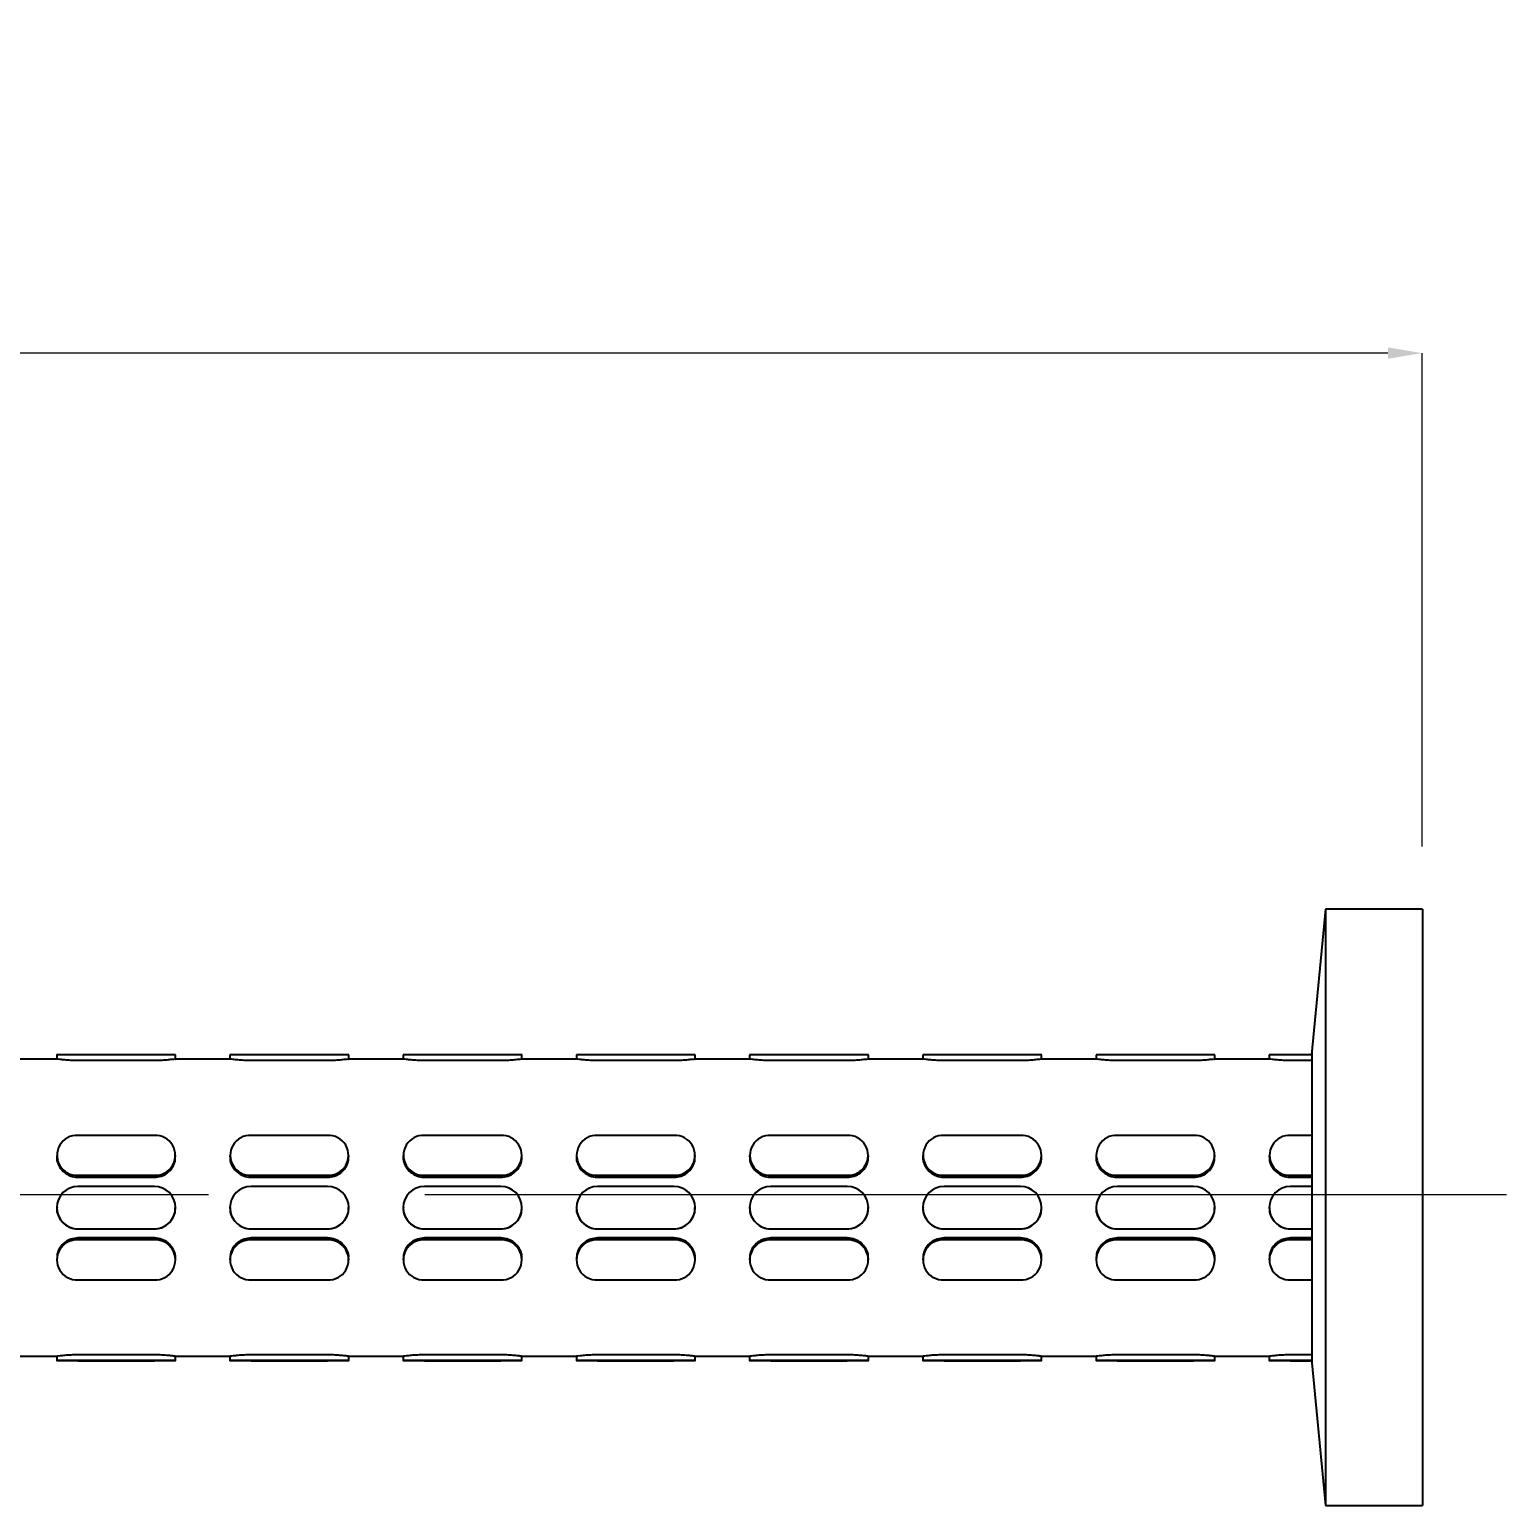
# Model space of a CAD drawing. Extents: x 0 to 3125, y 0 to 2290.
# Drawn here: x 1109.5 to 1283, y 848 to 1021.3 of the extents above; entities that cross this region are included whole.
import ezdxf

# ---------------------------------------------------------------- set-up
doc = ezdxf.new("R2010")
doc.units = 0
doc.header["$LTSCALE"] = 10
doc.header["$MEASUREMENT"] = 0
doc.header["$PDMODE"] = 3
doc.header["$PDSIZE"] = -10
doc.linetypes.add('CENTERX2', pattern=[20.32, 12.7, -2.54, 2.54, -2.54])
doc.layers.get('0').update_dxf_attribs({"linetype": 'CONTINUOUS'})
doc.layers.get('DEFPOINTS').update_dxf_attribs({"linetype": 'CONTINUOUS'})
doc.layers.add('中心线层', color=1, linetype='CENTERX2', lineweight=25)
doc.styles.add('Daelim Dimension', font='')
doc.styles.get('Daelim Dimension').set_extended_font_data('나눔고딕')
doc.dimstyles.new('DEFAULT', dxfattribs={"dimscale": 2, "dimtxt": 2, "dimasz": 2, "dimexe": 0, "dimexo": 2, "dimgap": 1, "dimtad": 1, "dimdec": 0, "dimzin": 9, "dimdsep": 46, "dimtxsty": 'Daelim Dimension', "dimcen": 0.5, "dimclrd": 5, "dimclre": 5, "dimclrt": 256, "dimadec": 1, "dimazin": 0, "dimtfac": 1, "dimtdec": 0, "dimtix": 1, "dimtmove": 0, "dimatfit": 3, "dimfxl": 1, "dimtolj": 1, "dimtzin": 1, "dimlwd": 9, "dimlwe": 9, "dimarcsym": 0})

# ---------------------------------------------------------------- blocks, each defined once
blk = doc.blocks.new('*D59')
at = {"color": 5, "lineweight": 9, "transparency": 16777216}
for p, q in [((725.05, 904.92), (725.05, 983.29)), ((1269.04, 983.29), (729.05, 983.29)), ((1273.04, 925.36), (1273.04, 983.29))]:
    blk.add_line(p, q, dxfattribs=at)
at = {"color": 5, "transparency": 16777216}
for points in [[(729.05, 983.95), (729.05, 982.62), (725.05, 983.29)], [(1269.04, 983.95), (1269.04, 982.62), (1273.04, 983.29)]]:
    blk.add_solid(points, dxfattribs=at)
at = {"layer": 'DEFPOINTS', "color": 0, "transparency": 16777216}
for p in [(725.05, 983.29), (1273.04, 921.36), (725.05, 900.92)]:
    blk.add_point(p, dxfattribs=at)
at = {"color": 7, "transparency": 16777216, "insert": (999.05, 1001.57), "char_height": 30, "attachment_point": 5, "style": 'Daelim Dimension'}
blk.add_mtext('\\A1;550', dxfattribs=at)

msp = doc.modelspace()

# ---------------------------------------------------------------- linework, layer by layer
at = {"color": 7, "linetype": 'Continuous', "lineweight": 25}
for p, q in [((1261.7, 918.03), (1260.05, 900.92)), ((1273.08, 918.03), (1261.7, 918.03)), ((1261.7, 918.03), (1261.7, 848.03)), ((1273.08, 918.03), (1273.08, 848.03)), ((1112.75, 900.42), (1106.3, 900.42)), ((1112.72, 900.92), (1112.72, 900.42)), ((1124.18, 900.92), (1115.21, 900.92)), ((1124.18, 900.24), (1115.21, 900.24)), ((1133.09, 900.42), (1126.64, 900.42)), ((1126.67, 900.42), (1126.67, 900.92)), ((1133.06, 900.92), (1133.06, 900.42)), ((1144.52, 900.92), (1135.55, 900.92)), ((1144.52, 900.24), (1135.55, 900.24)), ((1153.43, 900.42), (1146.98, 900.42)), ((1147.01, 900.42), (1147.01, 900.92)), ((1153.4, 900.92), (1153.4, 900.42)), ((1164.86, 900.92), (1155.89, 900.92)), ((1164.86, 900.24), (1155.89, 900.24)), ((1173.77, 900.42), (1167.32, 900.42)), ((1167.35, 900.42), (1167.35, 900.92)), ((1173.74, 900.92), (1173.74, 900.42)), ((1185.2, 900.92), (1176.23, 900.92)), ((1185.2, 900.24), (1176.23, 900.24)), ((1194.11, 900.42), (1187.66, 900.42)), ((1187.69, 900.42), (1187.69, 900.92)), ((1194.08, 900.92), (1194.08, 900.42)), ((1205.54, 900.92), (1196.57, 900.92)), ((1205.54, 900.24), (1196.57, 900.24)), ((1214.45, 900.42), (1208, 900.42)), ((1208.03, 900.42), (1208.03, 900.92)), ((1214.42, 900.92), (1214.42, 900.42)), ((1225.88, 900.92), (1216.91, 900.92)), ((1225.88, 900.24), (1216.91, 900.24)), ((1234.79, 900.42), (1228.34, 900.42)), ((1228.37, 900.42), (1228.37, 900.92)), ((1234.76, 900.92), (1234.76, 900.42)), ((1246.22, 900.92), (1237.25, 900.92)), ((1246.22, 900.24), (1237.25, 900.24)), ((1255.13, 900.42), (1248.68, 900.42)), ((1248.71, 900.42), (1248.71, 900.92)), ((1255.1, 900.92), (1255.1, 900.42)), ((1260.08, 900.92), (1257.59, 900.92)), ((1260.08, 900.24), (1257.59, 900.24)), ((1260.08, 901.17), (1260.08, 864.78)), ((1124.18, 891.46), (1115.21, 891.46)), ((1144.52, 891.46), (1135.55, 891.46)), ((1164.86, 891.46), (1155.89, 891.46)), ((1185.2, 891.46), (1176.23, 891.46)), ((1205.54, 891.46), (1196.57, 891.46)), ((1225.88, 891.46), (1216.91, 891.46)), ((1246.22, 891.46), (1237.25, 891.46)), ((1260.08, 891.46), (1257.59, 891.46)), ((1112.72, 889.12), (1112.72, 888.95)), ((1126.67, 888.95), (1126.67, 889.12)), ((1133.06, 889.12), (1133.06, 888.95)), ((1147.01, 888.95), (1147.01, 889.12)), ((1153.4, 889.12), (1153.4, 888.95)), ((1167.35, 888.95), (1167.35, 889.12)), ((1173.74, 889.12), (1173.74, 888.95)), ((1187.69, 888.95), (1187.69, 889.12)), ((1194.08, 889.12), (1194.08, 888.95)), ((1208.03, 888.95), (1208.03, 889.12)), ((1214.42, 889.12), (1214.42, 888.95)), ((1228.37, 888.95), (1228.37, 889.12)), ((1234.76, 889.12), (1234.76, 888.95)), ((1248.71, 888.95), (1248.71, 889.12)), ((1255.1, 889.12), (1255.1, 888.95)), ((1115.21, 886.78), (1124.18, 886.78)), ((1115.21, 886.55), (1124.18, 886.55)), ((1135.55, 886.78), (1144.52, 886.78)), ((1135.55, 886.55), (1144.52, 886.55)), ((1155.89, 886.78), (1164.86, 886.78)), ((1155.89, 886.55), (1164.86, 886.55)), ((1176.23, 886.78), (1185.2, 886.78)), ((1176.23, 886.55), (1185.2, 886.55)), ((1196.57, 886.78), (1205.54, 886.78)), ((1196.57, 886.55), (1205.54, 886.55)), ((1216.91, 886.78), (1225.88, 886.78)), ((1216.91, 886.55), (1225.88, 886.55)), ((1237.25, 886.78), (1246.22, 886.78)), ((1237.25, 886.55), (1246.22, 886.55)), ((1257.59, 886.78), (1260.08, 886.78)), ((1257.59, 886.55), (1260.08, 886.55)), ((1124.18, 885.48), (1115.21, 885.48)), ((1144.52, 885.48), (1135.55, 885.48)), ((1164.86, 885.48), (1155.89, 885.48)), ((1185.2, 885.48), (1176.23, 885.48)), ((1205.54, 885.48), (1196.57, 885.48)), ((1225.88, 885.48), (1216.91, 885.48)), ((1246.22, 885.48), (1237.25, 885.48)), ((1260.08, 885.48), (1257.59, 885.48)), ((1112.72, 882.98), (1112.72, 882.98)), ((1126.67, 882.98), (1126.67, 882.98)), ((1133.06, 882.98), (1133.06, 882.98)), ((1147.01, 882.98), (1147.01, 882.98)), ((1153.4, 882.98), (1153.4, 882.98)), ((1167.35, 882.98), (1167.35, 882.98)), ((1173.74, 882.98), (1173.74, 882.98)), ((1187.69, 882.98), (1187.69, 882.98)), ((1194.08, 882.98), (1194.08, 882.98)), ((1208.03, 882.98), (1208.03, 882.98)), ((1214.42, 882.98), (1214.42, 882.98)), ((1228.37, 882.98), (1228.37, 882.98)), ((1234.76, 882.98), (1234.76, 882.98)), ((1248.71, 882.98), (1248.71, 882.98)), ((1255.1, 882.98), (1255.1, 882.98)), ((1115.21, 880.49), (1124.18, 880.49)), ((1115.21, 880.49), (1124.18, 880.49)), ((1124.18, 879.42), (1115.21, 879.42)), ((1135.55, 880.49), (1144.52, 880.49)), ((1135.55, 880.49), (1144.52, 880.49)), ((1144.52, 879.42), (1135.55, 879.42)), ((1155.89, 880.49), (1164.86, 880.49)), ((1155.89, 880.49), (1164.86, 880.49)), ((1164.86, 879.42), (1155.89, 879.42)), ((1176.23, 880.49), (1185.2, 880.49)), ((1176.23, 880.49), (1185.2, 880.49)), ((1185.2, 879.42), (1176.23, 879.42)), ((1196.57, 880.49), (1205.54, 880.49)), ((1196.57, 880.49), (1205.54, 880.49)), ((1205.54, 879.42), (1196.57, 879.42)), ((1216.91, 880.49), (1225.88, 880.49)), ((1216.91, 880.49), (1225.88, 880.49)), ((1225.88, 879.42), (1216.91, 879.42)), ((1237.25, 880.49), (1246.22, 880.49)), ((1237.25, 880.49), (1246.22, 880.49)), ((1246.22, 879.42), (1237.25, 879.42)), ((1257.59, 880.49), (1260.08, 880.49)), ((1257.59, 880.49), (1260.08, 880.49)), ((1260.08, 879.42), (1257.59, 879.42)), ((1124.18, 879.19), (1115.21, 879.19)), ((1144.52, 879.19), (1135.55, 879.19)), ((1164.86, 879.19), (1155.89, 879.19)), ((1185.2, 879.19), (1176.23, 879.19)), ((1205.54, 879.19), (1196.57, 879.19)), ((1225.88, 879.19), (1216.91, 879.19)), ((1246.22, 879.19), (1237.25, 879.19)), ((1260.08, 879.19), (1257.59, 879.19)), ((1112.72, 877.02), (1112.72, 876.85)), ((1126.67, 876.85), (1126.67, 877.02)), ((1133.06, 877.02), (1133.06, 876.85)), ((1147.01, 876.85), (1147.01, 877.02)), ((1153.4, 877.02), (1153.4, 876.85)), ((1167.35, 876.85), (1167.35, 877.02)), ((1173.74, 877.02), (1173.74, 876.85)), ((1187.69, 876.85), (1187.69, 877.02)), ((1194.08, 877.02), (1194.08, 876.85)), ((1208.03, 876.85), (1208.03, 877.02)), ((1214.42, 877.02), (1214.42, 876.85)), ((1228.37, 876.85), (1228.37, 877.02)), ((1234.76, 877.02), (1234.76, 876.85)), ((1248.71, 876.85), (1248.71, 877.02)), ((1255.1, 877.02), (1255.1, 876.85)), ((1115.21, 874.5), (1124.18, 874.5)), ((1135.55, 874.5), (1144.52, 874.5)), ((1155.89, 874.5), (1164.86, 874.5)), ((1176.23, 874.5), (1185.2, 874.5)), ((1196.57, 874.5), (1205.54, 874.5)), ((1216.91, 874.5), (1225.88, 874.5)), ((1237.25, 874.5), (1246.22, 874.5)), ((1257.59, 874.5), (1260.08, 874.5)), ((1106.3, 865.53), (1112.75, 865.53)), ((1112.72, 865.53), (1112.72, 865.03)), ((1124.18, 865.71), (1115.21, 865.71)), ((1126.64, 865.53), (1133.09, 865.53)), ((1126.67, 865.03), (1126.67, 865.53)), ((1133.06, 865.53), (1133.06, 865.03)), ((1144.52, 865.71), (1135.55, 865.71)), ((1146.98, 865.53), (1153.43, 865.53)), ((1147.01, 865.03), (1147.01, 865.53)), ((1153.4, 865.53), (1153.4, 865.03)), ((1164.86, 865.71), (1155.89, 865.71)), ((1167.32, 865.53), (1173.77, 865.53)), ((1167.35, 865.03), (1167.35, 865.53)), ((1173.74, 865.53), (1173.74, 865.03)), ((1185.2, 865.71), (1176.23, 865.71)), ((1187.66, 865.53), (1194.11, 865.53)), ((1187.69, 865.03), (1187.69, 865.53)), ((1194.08, 865.53), (1194.08, 865.03)), ((1205.54, 865.71), (1196.57, 865.71)), ((1208, 865.53), (1214.45, 865.53)), ((1208.03, 865.03), (1208.03, 865.53)), ((1214.42, 865.53), (1214.42, 865.03)), ((1225.88, 865.71), (1216.91, 865.71)), ((1228.34, 865.53), (1234.79, 865.53)), ((1228.37, 865.03), (1228.37, 865.53)), ((1234.76, 865.53), (1234.76, 865.03)), ((1246.22, 865.71), (1237.25, 865.71)), ((1248.68, 865.53), (1255.13, 865.53)), ((1248.71, 865.03), (1248.71, 865.53)), ((1255.1, 865.53), (1255.1, 865.03)), ((1260.08, 865.71), (1257.59, 865.71)), ((1124.18, 865.03), (1115.21, 865.03)), ((1115.21, 865.02), (1124.18, 865.02)), ((1144.52, 865.03), (1135.55, 865.03)), ((1135.55, 865.02), (1144.52, 865.02)), ((1164.86, 865.03), (1155.89, 865.03)), ((1155.89, 865.02), (1164.86, 865.02)), ((1185.2, 865.03), (1176.23, 865.03)), ((1176.23, 865.02), (1185.2, 865.02)), ((1205.54, 865.03), (1196.57, 865.03)), ((1196.57, 865.02), (1205.54, 865.02)), ((1225.88, 865.03), (1216.91, 865.03)), ((1216.91, 865.02), (1225.88, 865.02)), ((1246.22, 865.03), (1237.25, 865.03)), ((1237.25, 865.02), (1246.22, 865.02)), ((1260.08, 865.03), (1257.59, 865.03)), ((1257.59, 865.02), (1260.08, 865.02)), ((1260.08, 864.78), (1261.7, 848.03)), ((1261.7, 848.03), (1273.08, 848.03))]:
    msp.add_line(p, q, dxfattribs=at)
at = {"color": 7, "linetype": 'Continuous', "lineweight": 25, "flags": 128}
for points in [[(1115.21, 865.03), (1114.25, 865.03), (1113.45, 865.03), (1112.91, 865.03), (1112.72, 865.03), (1112.91, 865.03), (1113.45, 865.03), (1114.25, 865.03), (1115.21, 865.02)], [(1124.18, 865.02), (1125.14, 865.03), (1125.94, 865.03), (1126.48, 865.03), (1126.67, 865.03), (1126.48, 865.03), (1125.94, 865.03), (1125.14, 865.03), (1124.18, 865.03)], [(1135.55, 865.03), (1134.59, 865.03), (1133.79, 865.03), (1133.25, 865.03), (1133.06, 865.03), (1133.25, 865.03), (1133.79, 865.03), (1134.59, 865.03), (1135.55, 865.02)], [(1144.52, 865.02), (1145.48, 865.03), (1146.28, 865.03), (1146.82, 865.03), (1147.01, 865.03), (1146.82, 865.03), (1146.28, 865.03), (1145.48, 865.03), (1144.52, 865.03)], [(1155.89, 865.03), (1154.93, 865.03), (1154.13, 865.03), (1153.59, 865.03), (1153.4, 865.03), (1153.59, 865.03), (1154.13, 865.03), (1154.93, 865.03), (1155.89, 865.02)], [(1164.86, 865.02), (1165.82, 865.03), (1166.62, 865.03), (1167.16, 865.03), (1167.35, 865.03), (1167.16, 865.03), (1166.62, 865.03), (1165.82, 865.03), (1164.86, 865.03)], [(1176.23, 865.03), (1175.27, 865.03), (1174.47, 865.03), (1173.93, 865.03), (1173.74, 865.03), (1173.93, 865.03), (1174.47, 865.03), (1175.27, 865.03), (1176.23, 865.02)], [(1185.2, 865.02), (1186.16, 865.03), (1186.96, 865.03), (1187.5, 865.03), (1187.69, 865.03), (1187.5, 865.03), (1186.96, 865.03), (1186.16, 865.03), (1185.2, 865.03)], [(1196.57, 865.03), (1195.61, 865.03), (1194.81, 865.03), (1194.27, 865.03), (1194.08, 865.03), (1194.27, 865.03), (1194.81, 865.03), (1195.61, 865.03), (1196.57, 865.02)], [(1205.54, 865.02), (1206.5, 865.03), (1207.3, 865.03), (1207.84, 865.03), (1208.03, 865.03), (1207.84, 865.03), (1207.3, 865.03), (1206.5, 865.03), (1205.54, 865.03)], [(1216.91, 865.03), (1215.95, 865.03), (1215.15, 865.03), (1214.61, 865.03), (1214.42, 865.03), (1214.61, 865.03), (1215.15, 865.03), (1215.95, 865.03), (1216.91, 865.02)], [(1225.88, 865.02), (1226.84, 865.03), (1227.64, 865.03), (1228.18, 865.03), (1228.37, 865.03), (1228.18, 865.03), (1227.64, 865.03), (1226.84, 865.03), (1225.88, 865.03)], [(1237.25, 865.03), (1236.29, 865.03), (1235.49, 865.03), (1234.95, 865.03), (1234.76, 865.03), (1234.95, 865.03), (1235.49, 865.03), (1236.29, 865.03), (1237.25, 865.02)], [(1246.22, 865.02), (1247.18, 865.03), (1247.98, 865.03), (1248.53, 865.03), (1248.71, 865.03), (1248.53, 865.03), (1247.98, 865.03), (1247.18, 865.03), (1246.22, 865.03)], [(1257.59, 865.03), (1256.63, 865.03), (1255.83, 865.03), (1255.29, 865.03), (1255.1, 865.03), (1255.29, 865.03), (1255.83, 865.03), (1256.63, 865.03), (1257.59, 865.02)]]:
    msp.add_lwpolyline(points, dxfattribs=at)
at = {"color": 7, "linetype": 'Continuous', "lineweight": 25}
for centre, radius, start, end in [((1114.58, -135.32), 1036.25, 89.96558, 90.10338), ((1124.8, -135.32), 1036.25, 89.89662, 90.03442), ((1134.93, -135.32), 1036.25, 89.96558, 90.10338), ((1145.14, -135.32), 1036.25, 89.89662, 90.03442), ((1155.27, -135.32), 1036.25, 89.96558, 90.10338), ((1165.49, -135.32), 1036.25, 89.89662, 90.03442), ((1175.61, -135.32), 1036.25, 89.96558, 90.10338), ((1185.83, -135.32), 1036.25, 89.89662, 90.03442), ((1195.95, -135.32), 1036.25, 89.96558, 90.10338), ((1206.17, -135.32), 1036.25, 89.89662, 90.03442), ((1216.29, -135.32), 1036.25, 89.96558, 90.10338), ((1226.51, -135.32), 1036.25, 89.89662, 90.03442), ((1236.63, -135.32), 1036.25, 89.96558, 90.10338), ((1246.85, -135.32), 1036.25, 89.89662, 90.03442), ((1256.97, -135.32), 1036.25, 89.96558, 90.10338), ((1115.09, 889.12), 2.34, 87.1225, 272.8775), ((1124.3, 889.12), 2.34, 267.1225, 92.8775), ((1135.43, 889.12), 2.34, 87.1225, 272.8775), ((1144.64, 889.12), 2.34, 267.1225, 92.8775), ((1155.77, 889.12), 2.34, 87.1225, 272.8775), ((1164.98, 889.12), 2.34, 267.1225, 92.8775), ((1176.11, 889.12), 2.34, 87.1225, 272.8775), ((1185.32, 889.12), 2.34, 267.1225, 92.8775), ((1196.45, 889.12), 2.34, 87.1225, 272.8775), ((1205.66, 889.12), 2.34, 267.1225, 92.8775), ((1216.79, 889.12), 2.34, 87.1225, 272.8775), ((1226, 889.12), 2.34, 267.1225, 92.8775), ((1237.13, 889.12), 2.34, 87.1225, 272.8775), ((1246.34, 889.12), 2.34, 267.1225, 92.8775), ((1257.47, 889.12), 2.34, 87.1225, 272.8775), ((1115.21, 882.98), 2.49, 90, 270), ((1124.18, 882.98), 2.49, 270, 90), ((1135.55, 882.98), 2.49, 90, 270), ((1144.52, 882.98), 2.49, 270, 90), ((1155.89, 882.98), 2.49, 90, 270), ((1164.86, 882.98), 2.49, 270, 90), ((1176.23, 882.98), 2.49, 90, 270), ((1185.2, 882.98), 2.49, 270, 90), ((1196.57, 882.98), 2.49, 90, 270), ((1205.54, 882.98), 2.49, 270, 90), ((1216.91, 882.98), 2.49, 90, 270), ((1225.88, 882.98), 2.49, 270, 90), ((1237.25, 882.98), 2.49, 90, 270), ((1246.22, 882.98), 2.49, 270, 90), ((1257.59, 882.98), 2.49, 90, 270), ((1115.09, 876.85), 2.35, 87.1426, 272.8574), ((1124.3, 876.85), 2.35, 267.1426, 92.8574), ((1135.43, 876.85), 2.35, 87.1426, 272.8574), ((1144.64, 876.85), 2.35, 267.1426, 92.8574), ((1155.77, 876.85), 2.35, 87.1426, 272.8574), ((1164.98, 876.85), 2.35, 267.1426, 92.8574), ((1176.11, 876.85), 2.35, 87.1426, 272.8574), ((1185.32, 876.85), 2.35, 267.1426, 92.8574), ((1196.45, 876.85), 2.35, 87.1426, 272.8574), ((1205.66, 876.85), 2.35, 267.1426, 92.8574), ((1216.79, 876.85), 2.35, 87.1426, 272.8574), ((1226, 876.85), 2.35, 267.1426, 92.8574), ((1237.13, 876.85), 2.35, 87.1426, 272.8574), ((1246.34, 876.85), 2.35, 267.1426, 92.8574), ((1257.47, 876.85), 2.35, 87.1426, 272.8574)]:
    msp.add_arc(centre, radius, start, end, dxfattribs=at)
for points, knots in [([(1115.21, 900.24), (1114.93, 900.25), (1114.37, 900.26), (1113.63, 900.31), (1113.07, 900.37), (1112.75, 900.42), (1112.75, 900.42), (1112.75, 900.42)], [0, 0, 0, 0, 0.21392, 0.427788, 0.643031, 0.859194, 1, 1, 1, 1]), ([(1126.64, 900.42), (1126.65, 900.42), (1126.69, 900.42), (1126.46, 900.39), (1125.99, 900.34), (1125.29, 900.27), (1124.65, 900.25), (1124.28, 900.25), (1124.18, 900.24)], [0, 0, 0, 0, 0.068405, 0.281336, 0.49502, 0.710605, 0.92631, 1, 1, 1, 1]), ([(1135.55, 900.24), (1135.27, 900.25), (1134.71, 900.26), (1133.97, 900.31), (1133.41, 900.37), (1133.09, 900.42), (1133.09, 900.42), (1133.09, 900.42)], [0, 0, 0, 0, 0.21392, 0.427788, 0.643031, 0.859194, 1, 1, 1, 1]), ([(1146.98, 900.42), (1146.99, 900.42), (1147.03, 900.42), (1146.8, 900.39), (1146.33, 900.34), (1145.63, 900.27), (1144.99, 900.25), (1144.62, 900.25), (1144.52, 900.24)], [0, 0, 0, 0, 0.0684046, 0.2813361, 0.4950203, 0.7106049, 0.9263105, 1, 1, 1, 1]), ([(1155.89, 900.24), (1155.61, 900.25), (1155.05, 900.26), (1154.31, 900.31), (1153.75, 900.37), (1153.43, 900.42), (1153.43, 900.42), (1153.43, 900.42)], [0, 0, 0, 0, 0.21392, 0.427788, 0.643031, 0.859194, 1, 1, 1, 1]), ([(1167.32, 900.42), (1167.33, 900.42), (1167.37, 900.42), (1167.14, 900.39), (1166.67, 900.34), (1165.97, 900.27), (1165.33, 900.25), (1164.96, 900.25), (1164.86, 900.24)], [0, 0, 0, 0, 0.068405, 0.281336, 0.49502, 0.710605, 0.92631, 1, 1, 1, 1]), ([(1176.23, 900.24), (1175.95, 900.25), (1175.39, 900.26), (1174.65, 900.31), (1174.09, 900.37), (1173.77, 900.42), (1173.77, 900.42), (1173.77, 900.42)], [0, 0, 0, 0, 0.21392, 0.427788, 0.643031, 0.859194, 1, 1, 1, 1]), ([(1187.66, 900.42), (1187.67, 900.42), (1187.71, 900.42), (1187.48, 900.39), (1187.01, 900.34), (1186.31, 900.27), (1185.67, 900.25), (1185.3, 900.25), (1185.2, 900.24)], [0, 0, 0, 0, 0.068405, 0.281336, 0.49502, 0.710605, 0.92631, 1, 1, 1, 1]), ([(1196.57, 900.24), (1196.29, 900.25), (1195.73, 900.26), (1194.99, 900.31), (1194.43, 900.37), (1194.11, 900.42), (1194.11, 900.42), (1194.11, 900.42)], [0, 0, 0, 0, 0.21392, 0.427788, 0.643031, 0.859194, 1, 1, 1, 1]), ([(1208, 900.42), (1208.01, 900.42), (1208.05, 900.42), (1207.82, 900.39), (1207.35, 900.34), (1206.65, 900.27), (1206.01, 900.25), (1205.64, 900.25), (1205.54, 900.24)], [0, 0, 0, 0, 0.068405, 0.281336, 0.49502, 0.710605, 0.92631, 1, 1, 1, 1]), ([(1216.91, 900.24), (1216.63, 900.25), (1216.07, 900.26), (1215.33, 900.31), (1214.77, 900.37), (1214.45, 900.42), (1214.45, 900.42), (1214.45, 900.42)], [0, 0, 0, 0, 0.21392, 0.427788, 0.643031, 0.859194, 1, 1, 1, 1]), ([(1228.34, 900.42), (1228.35, 900.42), (1228.39, 900.42), (1228.16, 900.39), (1227.69, 900.34), (1226.99, 900.27), (1226.35, 900.25), (1225.98, 900.25), (1225.88, 900.24)], [0, 0, 0, 0, 0.0684046, 0.2813361, 0.4950203, 0.7106049, 0.9263105, 1, 1, 1, 1]), ([(1237.25, 900.24), (1236.97, 900.25), (1236.41, 900.26), (1235.67, 900.31), (1235.11, 900.37), (1234.79, 900.42), (1234.79, 900.42), (1234.79, 900.42)], [0, 0, 0, 0, 0.2139203, 0.4277875, 0.6430314, 0.8591936, 1, 1, 1, 1]), ([(1248.68, 900.42), (1248.69, 900.42), (1248.73, 900.42), (1248.5, 900.39), (1248.03, 900.34), (1247.33, 900.27), (1246.69, 900.25), (1246.32, 900.25), (1246.22, 900.24)], [0, 0, 0, 0, 0.0684046, 0.2813361, 0.4950203, 0.7106049, 0.9263105, 1, 1, 1, 1]), ([(1257.59, 900.24), (1257.31, 900.25), (1256.75, 900.26), (1256.01, 900.31), (1255.45, 900.37), (1255.13, 900.42), (1255.13, 900.42), (1255.13, 900.42)], [0, 0, 0, 0, 0.21392, 0.427788, 0.643031, 0.859194, 1, 1, 1, 1]), ([(1112.75, 888.95), (1112.74, 888.86), (1112.7, 888.52), (1112.93, 887.91), (1113.4, 887.24), (1114.1, 886.76), (1114.74, 886.56), (1115.11, 886.55), (1115.21, 886.55)], [0, 0, 0, 0, 0.070496, 0.28295, 0.496154, 0.711255, 0.926476, 1, 1, 1, 1]), ([(1124.18, 886.55), (1124.46, 886.58), (1125.02, 886.63), (1125.76, 887.05), (1126.32, 887.66), (1126.64, 888.33), (1126.64, 888.77), (1126.64, 888.95)], [0, 0, 0, 0, 0.213248, 0.426444, 0.641012, 0.856495, 1, 1, 1, 1]), ([(1133.09, 888.95), (1133.08, 888.86), (1133.04, 888.52), (1133.27, 887.91), (1133.74, 887.24), (1134.44, 886.76), (1135.08, 886.56), (1135.45, 886.55), (1135.55, 886.55)], [0, 0, 0, 0, 0.070496, 0.28295, 0.496154, 0.711255, 0.926476, 1, 1, 1, 1]), ([(1144.52, 886.55), (1144.8, 886.58), (1145.36, 886.63), (1146.1, 887.05), (1146.66, 887.66), (1146.98, 888.33), (1146.98, 888.77), (1146.98, 888.95)], [0, 0, 0, 0, 0.213248, 0.426444, 0.641012, 0.856495, 1, 1, 1, 1]), ([(1153.43, 888.95), (1153.42, 888.86), (1153.38, 888.52), (1153.61, 887.91), (1154.08, 887.24), (1154.78, 886.76), (1155.42, 886.56), (1155.79, 886.55), (1155.89, 886.55)], [0, 0, 0, 0, 0.070496, 0.28295, 0.496154, 0.711255, 0.926476, 1, 1, 1, 1]), ([(1164.86, 886.55), (1165.14, 886.58), (1165.7, 886.63), (1166.44, 887.05), (1167, 887.66), (1167.32, 888.33), (1167.32, 888.77), (1167.32, 888.95)], [0, 0, 0, 0, 0.213248, 0.426444, 0.641012, 0.856495, 1, 1, 1, 1]), ([(1173.77, 888.95), (1173.76, 888.86), (1173.72, 888.52), (1173.95, 887.91), (1174.42, 887.24), (1175.12, 886.76), (1175.76, 886.56), (1176.13, 886.55), (1176.23, 886.55)], [0, 0, 0, 0, 0.070496, 0.28295, 0.496154, 0.711255, 0.926476, 1, 1, 1, 1]), ([(1185.2, 886.55), (1185.48, 886.58), (1186.04, 886.63), (1186.78, 887.05), (1187.34, 887.66), (1187.66, 888.33), (1187.66, 888.77), (1187.66, 888.95)], [0, 0, 0, 0, 0.213248, 0.426444, 0.641012, 0.856495, 1, 1, 1, 1]), ([(1194.11, 888.95), (1194.1, 888.86), (1194.06, 888.52), (1194.29, 887.91), (1194.76, 887.24), (1195.46, 886.76), (1196.1, 886.56), (1196.47, 886.55), (1196.57, 886.55)], [0, 0, 0, 0, 0.070496, 0.28295, 0.496154, 0.711255, 0.926476, 1, 1, 1, 1]), ([(1205.54, 886.55), (1205.82, 886.58), (1206.38, 886.63), (1207.12, 887.05), (1207.68, 887.66), (1208, 888.33), (1208, 888.77), (1208, 888.95)], [0, 0, 0, 0, 0.213248, 0.426444, 0.641012, 0.856495, 1, 1, 1, 1]), ([(1214.45, 888.95), (1214.44, 888.86), (1214.4, 888.52), (1214.63, 887.91), (1215.1, 887.24), (1215.8, 886.76), (1216.44, 886.56), (1216.81, 886.55), (1216.91, 886.55)], [0, 0, 0, 0, 0.070496, 0.28295, 0.496154, 0.711255, 0.926476, 1, 1, 1, 1]), ([(1225.88, 886.55), (1226.16, 886.58), (1226.72, 886.63), (1227.46, 887.05), (1228.02, 887.66), (1228.34, 888.33), (1228.34, 888.77), (1228.34, 888.95)], [0, 0, 0, 0, 0.213248, 0.426444, 0.641012, 0.856495, 1, 1, 1, 1]), ([(1234.79, 888.95), (1234.78, 888.86), (1234.74, 888.52), (1234.97, 887.91), (1235.44, 887.24), (1236.14, 886.76), (1236.78, 886.56), (1237.15, 886.55), (1237.25, 886.55)], [0, 0, 0, 0, 0.070496, 0.28295, 0.496154, 0.711255, 0.926476, 1, 1, 1, 1]), ([(1246.22, 886.55), (1246.5, 886.58), (1247.06, 886.63), (1247.8, 887.05), (1248.36, 887.66), (1248.68, 888.33), (1248.68, 888.77), (1248.68, 888.95)], [0, 0, 0, 0, 0.213248, 0.426444, 0.641012, 0.856495, 1, 1, 1, 1]), ([(1255.13, 888.95), (1255.12, 888.86), (1255.08, 888.52), (1255.31, 887.91), (1255.78, 887.24), (1256.48, 886.76), (1257.12, 886.56), (1257.49, 886.55), (1257.59, 886.55)], [0, 0, 0, 0, 0.070496, 0.28295, 0.496154, 0.711255, 0.926476, 1, 1, 1, 1]), ([(1112.75, 882.98), (1112.74, 882.89), (1112.7, 882.52), (1112.93, 881.89), (1113.4, 881.2), (1114.1, 880.7), (1114.74, 880.51), (1115.11, 880.49), (1115.21, 880.49)], [0, 0, 0, 0, 0.070496, 0.28295, 0.496154, 0.711255, 0.926476, 1, 1, 1, 1]), ([(1124.18, 880.49), (1124.46, 880.52), (1125.02, 880.57), (1125.76, 881), (1126.32, 881.63), (1126.64, 882.33), (1126.64, 882.8), (1126.64, 882.99)], [0, 0, 0, 0, 0.213248, 0.426444, 0.641012, 0.856495, 1, 1, 1, 1]), ([(1133.09, 882.98), (1133.08, 882.89), (1133.04, 882.52), (1133.27, 881.89), (1133.74, 881.2), (1134.44, 880.7), (1135.08, 880.51), (1135.45, 880.49), (1135.55, 880.49)], [0, 0, 0, 0, 0.070496, 0.28295, 0.496154, 0.711255, 0.926476, 1, 1, 1, 1]), ([(1144.52, 880.49), (1144.8, 880.52), (1145.36, 880.57), (1146.1, 881), (1146.66, 881.63), (1146.98, 882.33), (1146.98, 882.8), (1146.98, 882.99)], [0, 0, 0, 0, 0.213248, 0.426444, 0.641012, 0.856495, 1, 1, 1, 1]), ([(1153.43, 882.98), (1153.42, 882.89), (1153.38, 882.52), (1153.61, 881.89), (1154.08, 881.2), (1154.78, 880.7), (1155.42, 880.51), (1155.79, 880.49), (1155.89, 880.49)], [0, 0, 0, 0, 0.070496, 0.28295, 0.496154, 0.711255, 0.926476, 1, 1, 1, 1]), ([(1164.86, 880.49), (1165.14, 880.52), (1165.7, 880.57), (1166.44, 881), (1167, 881.63), (1167.32, 882.33), (1167.32, 882.8), (1167.32, 882.99)], [0, 0, 0, 0, 0.213248, 0.426444, 0.641012, 0.856495, 1, 1, 1, 1]), ([(1173.77, 882.98), (1173.76, 882.89), (1173.72, 882.52), (1173.95, 881.89), (1174.42, 881.2), (1175.12, 880.7), (1175.76, 880.51), (1176.13, 880.49), (1176.23, 880.49)], [0, 0, 0, 0, 0.070496, 0.28295, 0.496154, 0.711255, 0.926476, 1, 1, 1, 1]), ([(1185.2, 880.49), (1185.48, 880.52), (1186.04, 880.57), (1186.78, 881), (1187.34, 881.63), (1187.66, 882.33), (1187.66, 882.8), (1187.66, 882.99)], [0, 0, 0, 0, 0.213248, 0.426444, 0.641012, 0.856495, 1, 1, 1, 1]), ([(1194.11, 882.98), (1194.1, 882.89), (1194.06, 882.52), (1194.29, 881.89), (1194.76, 881.2), (1195.46, 880.7), (1196.1, 880.51), (1196.47, 880.49), (1196.57, 880.49)], [0, 0, 0, 0, 0.070496, 0.28295, 0.496154, 0.711255, 0.926476, 1, 1, 1, 1]), ([(1205.54, 880.49), (1205.82, 880.52), (1206.38, 880.57), (1207.12, 881), (1207.68, 881.63), (1208, 882.33), (1208, 882.8), (1208, 882.99)], [0, 0, 0, 0, 0.213248, 0.426444, 0.641012, 0.856495, 1, 1, 1, 1]), ([(1214.45, 882.98), (1214.44, 882.89), (1214.4, 882.52), (1214.63, 881.89), (1215.1, 881.2), (1215.8, 880.7), (1216.44, 880.51), (1216.81, 880.49), (1216.91, 880.49)], [0, 0, 0, 0, 0.070496, 0.28295, 0.496154, 0.711255, 0.926476, 1, 1, 1, 1]), ([(1225.88, 880.49), (1226.16, 880.52), (1226.72, 880.57), (1227.46, 881), (1228.02, 881.63), (1228.34, 882.33), (1228.34, 882.8), (1228.34, 882.99)], [0, 0, 0, 0, 0.213248, 0.426444, 0.641012, 0.856495, 1, 1, 1, 1]), ([(1234.79, 882.98), (1234.78, 882.89), (1234.74, 882.52), (1234.97, 881.89), (1235.44, 881.2), (1236.14, 880.7), (1236.78, 880.51), (1237.15, 880.49), (1237.25, 880.49)], [0, 0, 0, 0, 0.070496, 0.28295, 0.496154, 0.711255, 0.926476, 1, 1, 1, 1]), ([(1246.22, 880.49), (1246.5, 880.52), (1247.06, 880.57), (1247.8, 881), (1248.36, 881.63), (1248.68, 882.33), (1248.68, 882.8), (1248.68, 882.99)], [0, 0, 0, 0, 0.213248, 0.426444, 0.641012, 0.856495, 1, 1, 1, 1]), ([(1255.13, 882.98), (1255.12, 882.89), (1255.08, 882.52), (1255.31, 881.89), (1255.78, 881.2), (1256.48, 880.7), (1257.12, 880.51), (1257.49, 880.49), (1257.59, 880.49)], [0, 0, 0, 0, 0.070496, 0.28295, 0.496154, 0.711255, 0.926476, 1, 1, 1, 1]), ([(1115.21, 879.42), (1114.93, 879.39), (1114.37, 879.34), (1113.63, 878.92), (1113.07, 878.31), (1112.75, 877.63), (1112.75, 877.19), (1112.75, 877.02)], [0, 0, 0, 0, 0.213248, 0.426444, 0.641012, 0.856495, 1, 1, 1, 1]), ([(1126.64, 877.02), (1126.65, 877.1), (1126.69, 877.45), (1126.46, 878.06), (1125.99, 878.73), (1125.29, 879.21), (1124.65, 879.4), (1124.28, 879.42), (1124.18, 879.42)], [0, 0, 0, 0, 0.070496, 0.28295, 0.496154, 0.711255, 0.926476, 1, 1, 1, 1]), ([(1135.55, 879.42), (1135.27, 879.39), (1134.71, 879.34), (1133.97, 878.92), (1133.41, 878.31), (1133.09, 877.63), (1133.09, 877.19), (1133.09, 877.02)], [0, 0, 0, 0, 0.213248, 0.426444, 0.641012, 0.856495, 1, 1, 1, 1]), ([(1146.98, 877.02), (1146.99, 877.1), (1147.03, 877.45), (1146.8, 878.06), (1146.33, 878.73), (1145.63, 879.21), (1144.99, 879.4), (1144.62, 879.42), (1144.52, 879.42)], [0, 0, 0, 0, 0.070496, 0.28295, 0.496154, 0.711255, 0.926476, 1, 1, 1, 1]), ([(1155.89, 879.42), (1155.61, 879.39), (1155.05, 879.34), (1154.31, 878.92), (1153.75, 878.31), (1153.43, 877.63), (1153.43, 877.19), (1153.43, 877.02)], [0, 0, 0, 0, 0.213248, 0.426444, 0.641012, 0.856495, 1, 1, 1, 1]), ([(1167.32, 877.02), (1167.33, 877.1), (1167.37, 877.45), (1167.14, 878.06), (1166.67, 878.73), (1165.97, 879.21), (1165.33, 879.4), (1164.96, 879.42), (1164.86, 879.42)], [0, 0, 0, 0, 0.070496, 0.28295, 0.496154, 0.711255, 0.926476, 1, 1, 1, 1]), ([(1176.23, 879.42), (1175.95, 879.39), (1175.39, 879.34), (1174.65, 878.92), (1174.09, 878.31), (1173.77, 877.63), (1173.77, 877.19), (1173.77, 877.02)], [0, 0, 0, 0, 0.213248, 0.426444, 0.641012, 0.856495, 1, 1, 1, 1]), ([(1187.66, 877.02), (1187.67, 877.1), (1187.71, 877.45), (1187.48, 878.06), (1187.01, 878.73), (1186.31, 879.21), (1185.67, 879.4), (1185.3, 879.42), (1185.2, 879.42)], [0, 0, 0, 0, 0.070496, 0.28295, 0.496154, 0.711255, 0.926476, 1, 1, 1, 1]), ([(1196.57, 879.42), (1196.29, 879.39), (1195.73, 879.34), (1194.99, 878.92), (1194.43, 878.31), (1194.11, 877.63), (1194.11, 877.19), (1194.11, 877.02)], [0, 0, 0, 0, 0.213248, 0.426444, 0.641012, 0.856495, 1, 1, 1, 1]), ([(1208, 877.02), (1208.01, 877.1), (1208.05, 877.45), (1207.82, 878.06), (1207.35, 878.73), (1206.65, 879.21), (1206.01, 879.4), (1205.64, 879.42), (1205.54, 879.42)], [0, 0, 0, 0, 0.070496, 0.28295, 0.496154, 0.711255, 0.926476, 1, 1, 1, 1]), ([(1216.91, 879.42), (1216.63, 879.39), (1216.07, 879.34), (1215.33, 878.92), (1214.77, 878.31), (1214.45, 877.63), (1214.45, 877.19), (1214.45, 877.02)], [0, 0, 0, 0, 0.213248, 0.426444, 0.641012, 0.856495, 1, 1, 1, 1]), ([(1228.34, 877.02), (1228.35, 877.1), (1228.39, 877.45), (1228.16, 878.06), (1227.69, 878.73), (1226.99, 879.21), (1226.35, 879.4), (1225.98, 879.42), (1225.88, 879.42)], [0, 0, 0, 0, 0.070496, 0.28295, 0.496154, 0.711255, 0.926476, 1, 1, 1, 1]), ([(1237.25, 879.42), (1236.97, 879.39), (1236.41, 879.34), (1235.67, 878.92), (1235.11, 878.31), (1234.79, 877.63), (1234.79, 877.19), (1234.79, 877.02)], [0, 0, 0, 0, 0.213248, 0.426444, 0.641012, 0.856495, 1, 1, 1, 1]), ([(1248.68, 877.02), (1248.69, 877.1), (1248.73, 877.45), (1248.5, 878.06), (1248.03, 878.73), (1247.33, 879.21), (1246.69, 879.4), (1246.32, 879.42), (1246.22, 879.42)], [0, 0, 0, 0, 0.070496, 0.28295, 0.496154, 0.711255, 0.926476, 1, 1, 1, 1]), ([(1257.59, 879.42), (1257.31, 879.39), (1256.75, 879.34), (1256.01, 878.92), (1255.45, 878.31), (1255.13, 877.63), (1255.13, 877.19), (1255.13, 877.02)], [0, 0, 0, 0, 0.213248, 0.426444, 0.641012, 0.856495, 1, 1, 1, 1]), ([(1115.21, 865.71), (1114.93, 865.7), (1114.37, 865.69), (1113.63, 865.64), (1113.07, 865.57), (1112.75, 865.53), (1112.75, 865.53), (1112.75, 865.53)], [0, 0, 0, 0, 0.212771, 0.425489, 0.639576, 0.854576, 1, 1, 1, 1]), ([(1126.64, 865.53), (1126.65, 865.53), (1126.69, 865.52), (1126.46, 865.56), (1125.99, 865.61), (1125.29, 865.68), (1124.65, 865.7), (1124.28, 865.7), (1124.18, 865.71)], [0, 0, 0, 0, 0.073407, 0.285195, 0.497732, 0.712159, 0.926706, 1, 1, 1, 1]), ([(1135.55, 865.71), (1135.27, 865.7), (1134.71, 865.69), (1133.97, 865.64), (1133.41, 865.57), (1133.09, 865.53), (1133.09, 865.53), (1133.09, 865.53)], [0, 0, 0, 0, 0.212771, 0.425489, 0.639576, 0.854576, 1, 1, 1, 1]), ([(1146.98, 865.53), (1146.99, 865.53), (1147.03, 865.52), (1146.8, 865.56), (1146.33, 865.61), (1145.63, 865.68), (1144.99, 865.7), (1144.62, 865.7), (1144.52, 865.71)], [0, 0, 0, 0, 0.073407, 0.285195, 0.497732, 0.712159, 0.926706, 1, 1, 1, 1]), ([(1155.89, 865.71), (1155.61, 865.7), (1155.05, 865.69), (1154.31, 865.64), (1153.75, 865.57), (1153.43, 865.53), (1153.43, 865.53), (1153.43, 865.53)], [0, 0, 0, 0, 0.212771, 0.425489, 0.639576, 0.854576, 1, 1, 1, 1]), ([(1167.32, 865.53), (1167.33, 865.53), (1167.37, 865.52), (1167.14, 865.56), (1166.67, 865.61), (1165.97, 865.68), (1165.33, 865.7), (1164.96, 865.7), (1164.86, 865.71)], [0, 0, 0, 0, 0.073407, 0.285195, 0.497732, 0.712159, 0.926706, 1, 1, 1, 1]), ([(1176.23, 865.71), (1175.95, 865.7), (1175.39, 865.69), (1174.65, 865.64), (1174.09, 865.57), (1173.77, 865.53), (1173.77, 865.53), (1173.77, 865.53)], [0, 0, 0, 0, 0.212771, 0.425489, 0.639576, 0.854576, 1, 1, 1, 1]), ([(1187.66, 865.53), (1187.67, 865.53), (1187.71, 865.52), (1187.48, 865.56), (1187.01, 865.61), (1186.31, 865.68), (1185.67, 865.7), (1185.3, 865.7), (1185.2, 865.71)], [0, 0, 0, 0, 0.073407, 0.285195, 0.497732, 0.712159, 0.926706, 1, 1, 1, 1]), ([(1196.57, 865.71), (1196.29, 865.7), (1195.73, 865.69), (1194.99, 865.64), (1194.43, 865.57), (1194.11, 865.53), (1194.11, 865.53), (1194.11, 865.53)], [0, 0, 0, 0, 0.212771, 0.425489, 0.639576, 0.854576, 1, 1, 1, 1]), ([(1208, 865.53), (1208.01, 865.53), (1208.05, 865.52), (1207.82, 865.56), (1207.35, 865.61), (1206.65, 865.68), (1206.01, 865.7), (1205.64, 865.7), (1205.54, 865.71)], [0, 0, 0, 0, 0.073407, 0.285195, 0.497732, 0.712159, 0.926706, 1, 1, 1, 1]), ([(1216.91, 865.71), (1216.63, 865.7), (1216.07, 865.69), (1215.33, 865.64), (1214.77, 865.57), (1214.45, 865.53), (1214.45, 865.53), (1214.45, 865.53)], [0, 0, 0, 0, 0.212771, 0.425489, 0.639576, 0.854576, 1, 1, 1, 1]), ([(1228.34, 865.53), (1228.35, 865.53), (1228.39, 865.52), (1228.16, 865.56), (1227.69, 865.61), (1226.99, 865.68), (1226.35, 865.7), (1225.98, 865.7), (1225.88, 865.71)], [0, 0, 0, 0, 0.073407, 0.285195, 0.497732, 0.712159, 0.926706, 1, 1, 1, 1]), ([(1237.25, 865.71), (1236.97, 865.7), (1236.41, 865.69), (1235.67, 865.64), (1235.11, 865.57), (1234.79, 865.53), (1234.79, 865.53), (1234.79, 865.53)], [0, 0, 0, 0, 0.212771, 0.425489, 0.639576, 0.854576, 1, 1, 1, 1]), ([(1248.68, 865.53), (1248.69, 865.53), (1248.73, 865.52), (1248.5, 865.56), (1248.03, 865.61), (1247.33, 865.68), (1246.69, 865.7), (1246.32, 865.7), (1246.22, 865.71)], [0, 0, 0, 0, 0.073407, 0.285195, 0.497732, 0.712159, 0.926706, 1, 1, 1, 1]), ([(1257.59, 865.71), (1257.31, 865.7), (1256.75, 865.69), (1256.01, 865.64), (1255.45, 865.57), (1255.13, 865.53), (1255.13, 865.53), (1255.13, 865.53)], [0, 0, 0, 0, 0.212771, 0.425489, 0.639576, 0.854576, 1, 1, 1, 1])]:
    msp.add_open_spline(points, degree=3, knots=knots, dxfattribs=at)
at = {"layer": '中心线层', "linetype": 'CENTERX2', "lineweight": 18}
msp.add_line((1282.95, 884.47), (596.05, 884.47), dxfattribs=at)

# ---------------------------------------------------------------- dimensions: what is measured, and where the dimension line sits
dim = msp.add_linear_dim(base=(725.05, 983.29), p1=(1273.04, 921.36), p2=(725.05, 900.92), text='550', dimstyle='DEFAULT', override={"dimtxt": 15, "dimclrd": 5, "dimclre": 5, "dimclrt": 7})
dim.commit()
dim.dimension.update_dxf_attribs({"geometry": '*D59', "text_midpoint": (999.05, 1001.57)})

doc.saveas('drawing.dxf')
